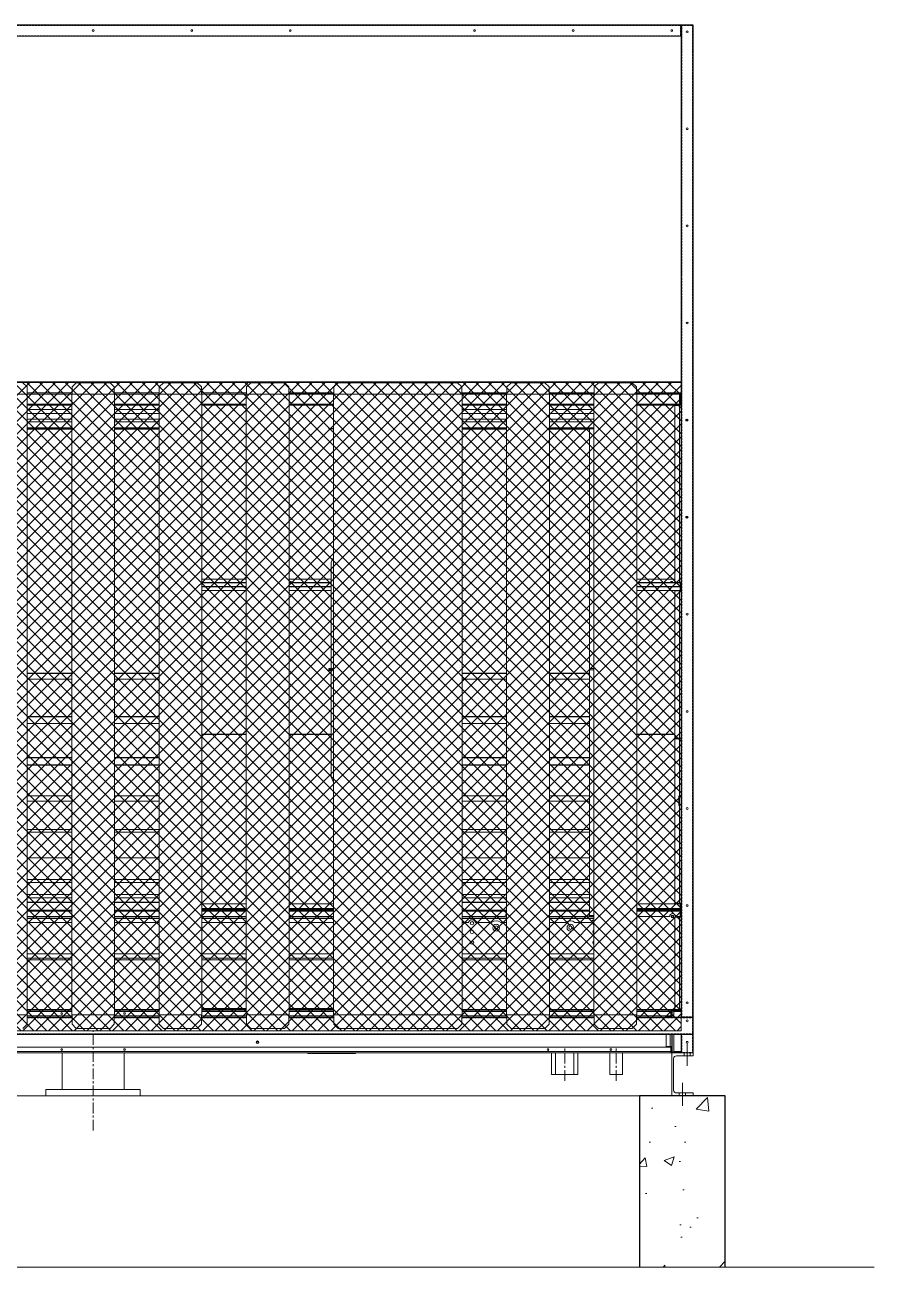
# Model space of a CAD drawing. Header units: millimetres. Extents: x -17070 to 43320, y -291348 to 36448.
# Drawn here: x 33767 to 36740, y 21383 to 25733 of the extents above; entities that cross this region are included whole.
import ezdxf

# ---------------------------------------------------------------- set-up
doc = ezdxf.new("R2010")
doc.units = ezdxf.units.MM
for name, pattern in [('CENTER', [2, 1.25, -0.25, 0.25, -0.25]), ('CENTERX2', [4, 2.5, -0.5, 0.5, -0.5]), ('HIDDEN', [0.375, 0.25, -0.125]), ('HIDDENX2', [0.75, 0.5, -0.25])]:
    doc.linetypes.add(name, pattern=pattern)
for name, color, linetype in [('center', 1, 'CENTER'), ('HIDD', 2, 'HIDDENX2'), ('냉각탑_기초', 23, 'Continuous')]:
    doc.layers.add(name, color=color, linetype=linetype)

# ---------------------------------------------------------------- blocks, each defined once
blk = doc.blocks.new('2')
at = {"lineweight": 20}
h = blk.add_hatch(dxfattribs=at)
h.set_pattern_fill('ANSI37', scale=10)
h.set_pattern_definition([(45, (-1549776.202, -410864.712), (-22.4506403, 22.4506403), []), (135, (-1549776.202, -410864.712), (-22.4506403, -22.4506403), [])])
h.paths.add_polyline_path([(36064.4, 22211.2), (36064.4, 24481.2), (31948.4, 24481.2), (31948.4, 22211.2)])
for p, q in [((31948.4, 24481.2), (36064.4, 24481.2)), ((33774.9, 24465.2), (33759.9, 24480.2)), ((33774.9, 24440.2), (33774.9, 24465.2)), ((33932.4, 24465.2), (33947.4, 24480.2)), ((33932.4, 24440.2), (33932.4, 24465.2)), ((33947.4, 24480.2), (34065.4, 24480.2)), ((34080.4, 24465.2), (34065.4, 24480.2)), ((34080.4, 24440.2), (34080.4, 24465.2)), ((34237.9, 24465.2), (34252.9, 24480.2)), ((34237.9, 24440.2), (34237.9, 24465.2)), ((34252.9, 24480.2), (34370.9, 24480.2)), ((34385.9, 24465.2), (34370.9, 24480.2)), ((34385.9, 24440.2), (34385.9, 24465.2)), ((34543.4, 24465.2), (34558.4, 24480.2)), ((34543.4, 24440.2), (34543.4, 24465.2)), ((34558.4, 24480.2), (34676.4, 24480.2)), ((34691.4, 24465.2), (34676.4, 24480.2)), ((34691.4, 24440.2), (34691.4, 24465.2)), ((34848.9, 24465.2), (34863.9, 24480.2)), ((34848.9, 24440.2), (34848.9, 24465.2)), ((34863.9, 24480.2), (35281.9, 24480.2)), ((35296.9, 24465.2), (35281.9, 24480.2)), ((35296.9, 24440.2), (35296.9, 24465.2)), ((35454.4, 24465.2), (35469.4, 24480.2)), ((35454.4, 24440.2), (35454.4, 24465.2)), ((35469.4, 24480.2), (35587.4, 24480.2)), ((35602.4, 24465.2), (35587.4, 24480.2)), ((35602.4, 24440.2), (35602.4, 24465.2)), ((35759.9, 24465.2), (35774.9, 24480.2)), ((35759.9, 24440.2), (35759.9, 24465.2)), ((35774.9, 24480.2), (35892.9, 24480.2)), ((35907.9, 24465.2), (35892.9, 24480.2)), ((35907.9, 24440.2), (35907.9, 24465.2)), ((36064.4, 24481.2), (36064.4, 22211.2)), ((33775.9, 24440.2), (33625.9, 24440.2)), ((33775.9, 22267.2), (33775.9, 24440.2)), ((33931.4, 22267.2), (33931.4, 24440.2)), ((34081.4, 24440.2), (33931.4, 24440.2)), ((34081.4, 22267.2), (34081.4, 24440.2)), ((34236.9, 22267.2), (34236.9, 24440.2)), ((34386.9, 24440.2), (34236.9, 24440.2)), ((34386.9, 22267.2), (34386.9, 24440.2)), ((34542.4, 22267.2), (34542.4, 24440.2)), ((34692.4, 24440.2), (34542.4, 24440.2)), ((34692.4, 22267.2), (34692.4, 24440.2)), ((34847.9, 22267.2), (34847.9, 24440.2)), ((35297.9, 24440.2), (34847.9, 24440.2)), ((35297.9, 22267.2), (35297.9, 24440.2)), ((35453.4, 22267.2), (35453.4, 24440.2)), ((35603.4, 24440.2), (35453.4, 24440.2)), ((35603.4, 22267.2), (35603.4, 24440.2)), ((35758.9, 22267.2), (35758.9, 24440.2)), ((35908.9, 24440.2), (35758.9, 24440.2)), ((35908.9, 22267.2), (35908.9, 24440.2)), ((33625.9, 22267.2), (33775.9, 22267.2)), ((33774.9, 22234.2), (33759.9, 22219.2)), ((33774.9, 22267.2), (33774.9, 22234.2)), ((33931.4, 22267.2), (34081.4, 22267.2)), ((33932.4, 22267.2), (33932.4, 22234.2)), ((33932.4, 22234.2), (33947.4, 22219.2)), ((34080.4, 22234.2), (34065.4, 22219.2)), ((34080.4, 22267.2), (34080.4, 22234.2)), ((34236.9, 22267.2), (34386.9, 22267.2)), ((34237.9, 22267.2), (34237.9, 22234.2)), ((34237.9, 22234.2), (34252.9, 22219.2)), ((34385.9, 22234.2), (34370.9, 22219.2)), ((34385.9, 22267.2), (34385.9, 22234.2)), ((34542.4, 22267.2), (34692.4, 22267.2)), ((34543.4, 22267.2), (34543.4, 22234.2)), ((34543.4, 22234.2), (34558.4, 22219.2)), ((34691.4, 22234.2), (34676.4, 22219.2)), ((34691.4, 22267.2), (34691.4, 22234.2)), ((34847.9, 22267.2), (35297.9, 22267.2)), ((34848.9, 22267.2), (34848.9, 22234.2)), ((34848.9, 22234.2), (34863.9, 22219.2)), ((35296.9, 22234.2), (35281.9, 22219.2)), ((35296.9, 22267.2), (35296.9, 22234.2)), ((35453.4, 22267.2), (35603.4, 22267.2)), ((35454.4, 22267.2), (35454.4, 22234.2)), ((35454.4, 22234.2), (35469.4, 22219.2)), ((35602.4, 22234.2), (35587.4, 22219.2)), ((35602.4, 22267.2), (35602.4, 22234.2)), ((35758.9, 22267.2), (35908.9, 22267.2)), ((35759.9, 22267.2), (35759.9, 22234.2)), ((35759.9, 22234.2), (35774.9, 22219.2)), ((35907.9, 22234.2), (35892.9, 22219.2)), ((35907.9, 22267.2), (35907.9, 22234.2)), ((36064.4, 22211.2), (31948.4, 22211.2)), ((33947.4, 22219.2), (34065.4, 22219.2)), ((34252.9, 22219.2), (34370.9, 22219.2)), ((34558.4, 22219.2), (34676.4, 22219.2)), ((34863.9, 22219.2), (35281.9, 22219.2)), ((35469.4, 22219.2), (35587.4, 22219.2)), ((35774.9, 22219.2), (35892.9, 22219.2)), ((35610.8, 22058.2), (35610.8, 22133.2)), ((35624.3, 22058.2), (35624.3, 22133.2)), ((35689.3, 22058.2), (35689.3, 22133.2)), ((35702.8, 22058.2), (35702.8, 22133.2)), ((35729.4, 22133.2), (35804.4, 22133.2)), ((35814.3, 22058.2), (35814.3, 22133.2)), ((35859.3, 22058.2), (35859.3, 22133.2)), ((36074.4, 22123.2), (36074.4, 22133.2)), ((36096.4, 22123.2), (36096.4, 22133.2)), ((31981.4, 21983.2), (36031.4, 21983.2)), ((36057.9, 21983.2), (36057.9, 21993.2)), ((36079.9, 21983.2), (36079.9, 21993.2))]:
    blk.add_line(p, q, dxfattribs=at)
at = {"color": 7, "lineweight": 20}
for p, q in [((33932.4, 24445.2), (33774.9, 24445.2)), ((33931.4, 24439.8), (33775.9, 24439.8)), ((33775.9, 24404.6), (33931.4, 24404.6)), ((34237.9, 24445.2), (34080.4, 24445.2)), ((34236.9, 24439.8), (34081.4, 24439.8)), ((34081.4, 24404.6), (34236.9, 24404.6)), ((34543.4, 24445.2), (34385.9, 24445.2)), ((34542.4, 24439.8), (34386.9, 24439.8)), ((34386.9, 24404.6), (34542.4, 24404.6)), ((34848.9, 24445.2), (34691.4, 24445.2)), ((34848.9, 24443.2), (34691.4, 24443.2)), ((34847.9, 24439.8), (34692.4, 24439.8)), ((34692.4, 24404.6), (34847.9, 24404.6)), ((35454.4, 24445.2), (35296.9, 24445.2)), ((35454.4, 24443.2), (35296.9, 24443.2)), ((35453.4, 24439.8), (35297.9, 24439.8)), ((35297.9, 24404.6), (35453.4, 24404.6)), ((35759.9, 24445.2), (35602.4, 24445.2)), ((35759.9, 24443.2), (35602.4, 24443.2)), ((35758.9, 24439.8), (35603.4, 24439.8)), ((35603.4, 24404.6), (35758.9, 24404.6)), ((36058.7, 24445.2), (35907.9, 24445.2)), ((36057, 24443.2), (35907.9, 24443.2)), ((36058.7, 24439.8), (35908.9, 24439.8)), ((35908.9, 24404.6), (36058.7, 24404.6)), ((33775.9, 24401.2), (33931.4, 24401.2)), ((34081.4, 24401.2), (34236.9, 24401.2)), ((34386.9, 24401.2), (34542.4, 24401.2)), ((34692.4, 24401.2), (34847.9, 24401.2)), ((35297.9, 24401.2), (35453.4, 24401.2)), ((35603.4, 24401.2), (35758.9, 24401.2)), ((35908.9, 24401.2), (36058.7, 24401.2)), ((33775.9, 22609.8), (33931.4, 22609.8)), ((33775.9, 22604.6), (33931.4, 22604.6)), ((33775.9, 22589.8), (33931.4, 22589.8)), ((34081.4, 22609.8), (34236.9, 22609.8)), ((34081.4, 22604.6), (34236.9, 22604.6)), ((34081.4, 22589.8), (34236.9, 22589.8)), ((34386.9, 22609.8), (34542.4, 22609.8)), ((34386.9, 22604.6), (34542.4, 22604.6)), ((34386.9, 22589.8), (34542.4, 22589.8)), ((34692.4, 22609.8), (34847.9, 22609.8)), ((34692.4, 22604.6), (34847.9, 22604.6)), ((34692.4, 22589.8), (34847.9, 22589.8)), ((35297.9, 22609.8), (35453.4, 22609.8)), ((35297.9, 22604.6), (35453.4, 22604.6)), ((35297.9, 22589.8), (35320.1, 22589.8)), ((35603.4, 22609.8), (35758.9, 22609.8)), ((35603.4, 22604.6), (35758.9, 22604.6)), ((33775.9, 22479.8), (33931.4, 22479.8)), ((33931.4, 22465), (33775.9, 22465)), ((33931.4, 22459.8), (33775.9, 22459.8)), ((34081.4, 22479.8), (34236.9, 22479.8)), ((34236.9, 22465), (34081.4, 22465)), ((34236.9, 22459.8), (34081.4, 22459.8)), ((34386.9, 22479.8), (34542.4, 22479.8)), ((34542.4, 22465), (34386.9, 22465)), ((34542.4, 22459.8), (34386.9, 22459.8)), ((34692.4, 22479.8), (34847.9, 22479.8)), ((34847.9, 22465), (34692.4, 22465)), ((34847.9, 22459.8), (34692.4, 22459.8)), ((35297.9, 22479.8), (35453.4, 22479.8)), ((35453.4, 22465), (35297.9, 22465)), ((35453.4, 22459.8), (35297.9, 22459.8)), ((35603.4, 22479.8), (35758.9, 22479.8)), ((35758.9, 22465), (35603.4, 22465)), ((35758.9, 22459.8), (35603.4, 22459.8)), ((33775.9, 22284.8), (33931.4, 22284.8)), ((33931.4, 22283.2), (33775.9, 22283.2)), ((33931.4, 22278), (33775.9, 22278)), ((34081.4, 22284.8), (34236.9, 22284.8)), ((34081.4, 22283.2), (34236.9, 22283.2)), ((34236.9, 22283.2), (34081.4, 22283.2)), ((34236.9, 22278), (34081.4, 22278)), ((34386.9, 22284.8), (34542.4, 22284.8)), ((34386.9, 22283.2), (34542.4, 22283.2)), ((34542.4, 22278), (34386.9, 22278)), ((34692.4, 22284.8), (34847.9, 22284.8)), ((34692.4, 22283.2), (34847.9, 22283.2)), ((34847.9, 22283.2), (34692.4, 22283.2)), ((34847.9, 22278), (34692.4, 22278)), ((35297.9, 22284.8), (35453.4, 22284.8)), ((35453.4, 22283.2), (35297.9, 22283.2)), ((35453.4, 22278), (35297.9, 22278)), ((35603.4, 22284.8), (35758.9, 22284.8)), ((35758.9, 22283.2), (35603.4, 22283.2)), ((35758.9, 22278), (35603.4, 22278)), ((35908.9, 22284.8), (36059.4, 22284.8)), ((35908.9, 22283.2), (36038.5, 22283.2)), ((36028.8, 22283.2), (35908.9, 22283.2)), ((36028.8, 22278), (35908.9, 22278)), ((33774.9, 22263.2), (33932.4, 22263.2)), ((34080.4, 22263.2), (34237.9, 22263.2)), ((34385.9, 22263.2), (34543.4, 22263.2)), ((34691.4, 22263.2), (34848.9, 22263.2)), ((35296.9, 22263.2), (35454.4, 22263.2)), ((35602.4, 22263.2), (35759.9, 22263.2)), ((35907.9, 22263.2), (36028.8, 22263.2)), ((36028.8, 22153.2), (31984, 22153.2)), ((31984, 22138.4), (36028.8, 22138.4)), ((31984, 22133.2), (36028.8, 22133.2)), ((33898.1, 22133.2), (33898.1, 22005.2)), ((34114.4, 22133.2), (34114.4, 22005.2)), ((35702.8, 22058.2), (35610.8, 22058.2)), ((35859.3, 22058.2), (35814.3, 22058.2)), ((33841.2, 22005.2), (34171.2, 22005.2)), ((33841.2, 21983.2), (33841.2, 22005.2)), ((33841.2, 21983.2), (34171.2, 21983.2)), ((34144.4, 21983.2), (33928.1, 21983.2)), ((34171.2, 21983.2), (34171.2, 22005.2))]:
    blk.add_line(p, q, dxfattribs=at)
at = {"color": 7, "lineweight": 20, "ltscale": 0.000824214}
blk.add_line((36059, 24443.2), (36057, 24443.2), dxfattribs=at)
at = {"color": 7, "lineweight": 20, "ltscale": 0.001131}
for p, q in [((36058.7, 24442.5), (36058.7, 24439.8)), ((36060.7, 24442.5), (36060.7, 24439.8)), ((36063, 22286.9), (36064.4, 22286.9))]:
    blk.add_line(p, q, dxfattribs=at)
at = {"color": 7, "lineweight": 20, "ltscale": 0.000414935}
for p, q in [((36059.4, 24442.2), (36058.7, 24441.5)), ((36061.4, 24442.2), (36060.7, 24441.5)), ((36063.4, 22286.2), (36064.1, 22286.9))]:
    blk.add_line(p, q, dxfattribs=at)
at = {"color": 7, "lineweight": 20, "ltscale": 0.014667}
for p, q in [((36058.7, 24404.6), (36058.7, 24439.8)), ((36060.7, 24404.6), (36060.7, 24439.8))]:
    blk.add_line(p, q, dxfattribs=at)
at = {"color": 7, "lineweight": 20, "ltscale": 0.000708334}
for p, q in [((36060.4, 24439.8), (36058.7, 24439.8)), ((36062.4, 24439.8), (36060.7, 24439.8)), ((36062.4, 23767.1), (36060.7, 23767.1))]:
    blk.add_line(p, q, dxfattribs=at)
at = {"color": 7, "lineweight": 20, "ltscale": 0.001417}
for p, q in [((36058.7, 24404.6), (36058.7, 24401.2)), ((36060.7, 24404.6), (36060.7, 24401.2)), ((36062.4, 23233.3), (36059, 23233.3)), ((36062.4, 22657.6), (36059, 22657.6)), ((36060.7, 22635.6), (36060.7, 22639)), ((36060.7, 22633.2), (36060.7, 22629.8)), ((36059, 22609.2), (36062.4, 22609.2))]:
    blk.add_line(p, q, dxfattribs=at)
at = {"color": 7, "lineweight": 20, "ltscale": 0.000566661}
blk.add_line((36060.4, 24443.2), (36059, 24443.2), dxfattribs=at)
at = {"color": 7, "lineweight": 20, "ltscale": 0.000125615}
blk.add_line((36060.4, 24443.2), (36060.4, 24442.9), dxfattribs=at)
at = {"color": 7, "lineweight": 20, "ltscale": 0.01525}
blk.add_line((36060.4, 24439.8), (36060.4, 24403.2), dxfattribs=at)
at = {"color": 7, "lineweight": 20, "ltscale": 0.000125312}
blk.add_line((36060.7, 24439.8), (36060.4, 24439.8), dxfattribs=at)
at = {"color": 7, "lineweight": 20, "ltscale": 0.000125}
blk.add_line((36060.4, 24404.6), (36060.7, 24404.6), dxfattribs=at)
at = {"color": 0, "lineweight": 20}
for p, q in [((33931.4, 24386.1), (33775.9, 24386.1)), ((33775.9, 24372.1), (33931.4, 24372.1)), ((34236.9, 24386.1), (34081.4, 24386.1)), ((34081.4, 24372.1), (34236.9, 24372.1)), ((35453.4, 24386.1), (35297.9, 24386.1)), ((35297.9, 24372.1), (35453.4, 24372.1)), ((35758.9, 24386.1), (35603.4, 24386.1)), ((35603.4, 24372.1), (35758.9, 24372.1)), ((33931.4, 24352.9), (33775.9, 24352.9)), ((33775.9, 24343.3), (33931.4, 24343.3)), ((34236.9, 24352.9), (34081.4, 24352.9)), ((34081.4, 24343.3), (34236.9, 24343.3)), ((35453.4, 24352.9), (35297.9, 24352.9)), ((35297.9, 24343.3), (35453.4, 24343.3)), ((35758.9, 24352.9), (35603.4, 24352.9)), ((35603.4, 24343.3), (35758.9, 24343.3)), ((36106.4, 22260), (36106.4, 22133.2)), ((36106.4, 22133.2), (36104.4, 22133.2))]:
    blk.add_line(p, q, dxfattribs=at)
at = {"color": 7, "lineweight": 20, "ltscale": 0.000341772}
blk.add_line((36042.4, 24400.4), (36042.4, 24401.2), dxfattribs=at)
at = {"color": 7, "lineweight": 20, "ltscale": 0.006917}
for p, q in [((36059, 24400.4), (36042.4, 24400.4)), ((36042.4, 23780.4), (36059, 23780.4)), ((36059, 23752.7), (36042.4, 23752.7)), ((36059, 23751.5), (36042.4, 23751.5)), ((36042.4, 23235), (36059, 23235)), ((36059, 23232.8), (36042.4, 23232.8)), ((36042.4, 22657.6), (36059, 22657.6)), ((36060.7, 22639), (36060.7, 22655.6)), ((36042.4, 22609.2), (36059, 22609.2))]:
    blk.add_line(p, q, dxfattribs=at)
at = {"color": 7, "lineweight": 20, "ltscale": 0.258309}
for p, q in [((36042.4, 24400.4), (36042.4, 23780.4)), ((36059, 23780.4), (36059, 24400.4))]:
    blk.add_line(p, q, dxfattribs=at)
at = {"color": 7, "lineweight": 20, "ltscale": 0.000708333}
for p, q in [((36060.4, 24403.2), (36058.7, 24403.2)), ((36062.4, 24403.2), (36060.7, 24403.2)), ((36062.4, 22638.5), (36060.7, 22638.5)), ((36062.4, 22637.6), (36060.7, 22637.6)), ((36060.7, 22631.2), (36062.4, 22631.2)), ((36060.7, 22630.3), (36062.4, 22630.3))]:
    blk.add_line(p, q, dxfattribs=at)
at = {"color": 7, "lineweight": 20, "ltscale": 0.000833341}
blk.add_line((36058.7, 24401.2), (36060.7, 24401.2), dxfattribs=at)
at = {"color": 7, "lineweight": 20, "ltscale": 0.000133398}
blk.add_line((36059, 24400.9), (36059, 24401.2), dxfattribs=at)
at = {"color": 7, "lineweight": 20, "ltscale": 0.000208374}
blk.add_line((36059, 24400.4), (36059, 24400.9), dxfattribs=at)
at = {"color": 7, "lineweight": 20, "ltscale": 0.000152655}
blk.add_line((36062.4, 24403.1), (36062, 24403.1), dxfattribs=at)
at = {"color": 7, "lineweight": 20, "ltscale": 0.2695}
for p, q in [((33931.4, 24322.6), (33775.9, 24322.6)), ((33931.4, 24320.6), (33775.9, 24320.6)), ((34236.9, 24322.6), (34081.4, 24322.6)), ((34236.9, 24320.6), (34081.4, 24320.6)), ((35453.4, 24322.6), (35297.9, 24322.6)), ((35453.4, 24320.6), (35297.9, 24320.6)), ((35758.9, 24322.6), (35603.4, 24322.6)), ((35758.9, 24320.6), (35603.4, 24320.6))]:
    blk.add_line(p, q, dxfattribs=at)
at = {"color": 7, "lineweight": 20, "ltscale": 0.251167}
for p, q in [((33775.9, 24320.6), (33931.4, 24320.6)), ((33775.9, 24318.6), (33931.4, 24318.6)), ((34081.4, 24320.6), (34236.9, 24320.6)), ((34081.4, 24318.6), (34236.9, 24318.6)), ((35297.9, 24320.6), (35453.4, 24320.6)), ((35297.9, 24318.6), (35453.4, 24318.6)), ((35603.4, 24320.6), (35758.9, 24320.6)), ((35603.4, 24318.6), (35758.9, 24318.6))]:
    blk.add_line(p, q, dxfattribs=at)
at = {"color": 7, "lineweight": 20, "ltscale": 0.2225}
for p, q in [((33775.9, 24317.2), (33931.4, 24317.2)), ((34081.4, 24317.2), (34236.9, 24317.2)), ((35297.9, 24317.2), (35453.4, 24317.2)), ((35603.4, 24317.2), (35744.1, 24317.2)), ((33775.9, 23462.9), (33931.4, 23462.9)), ((33775.9, 23462.3), (33931.4, 23462.3)), ((34081.4, 23462.9), (34236.9, 23462.9)), ((34081.4, 23462.3), (34236.9, 23462.3)), ((35297.9, 23462.9), (35453.4, 23462.9)), ((35297.9, 23462.3), (35453.4, 23462.3)), ((35603.4, 23462.9), (35744.1, 23462.9)), ((35603.4, 23462.3), (35744.1, 23462.3)), ((33775.9, 23442), (33931.4, 23442)), ((33775.9, 23441.7), (33931.4, 23441.7)), ((34081.4, 23442), (34236.9, 23442)), ((34081.4, 23441.7), (34236.9, 23441.7)), ((35297.9, 23442), (35453.4, 23442)), ((35297.9, 23441.7), (35453.4, 23441.7)), ((35603.4, 23442), (35744.1, 23442)), ((35603.4, 23441.7), (35744.1, 23441.7)), ((33775.9, 23311.2), (33931.4, 23311.2)), ((33775.9, 23310.7), (33931.4, 23310.7)), ((33775.9, 23287.4), (33931.4, 23287.4)), ((33775.9, 23287.1), (33931.4, 23287.1)), ((34081.4, 23311.2), (34236.9, 23311.2)), ((34081.4, 23310.7), (34236.9, 23310.7)), ((34081.4, 23287.4), (34236.9, 23287.4)), ((34081.4, 23287.1), (34236.9, 23287.1)), ((35297.9, 23311.2), (35453.4, 23311.2)), ((35297.9, 23310.7), (35453.4, 23310.7)), ((35297.9, 23287.4), (35453.4, 23287.4)), ((35297.9, 23287.1), (35453.4, 23287.1)), ((35603.4, 23311.2), (35744.1, 23311.2)), ((35603.4, 23310.7), (35744.1, 23310.7)), ((35603.4, 23287.4), (35744.1, 23287.4)), ((35603.4, 23287.1), (35744.1, 23287.1)), ((33775.9, 23167.4), (33931.4, 23167.4)), ((33775.9, 23166.9), (33931.4, 23166.9)), ((34081.4, 23167.4), (34236.9, 23167.4)), ((34081.4, 23166.9), (34236.9, 23166.9)), ((35297.9, 23167.4), (35453.4, 23167.4)), ((35297.9, 23166.9), (35453.4, 23166.9)), ((35603.4, 23167.4), (35744.1, 23167.4)), ((35603.4, 23166.9), (35744.1, 23166.9)), ((33775.9, 23141.7), (33931.4, 23141.7)), ((33775.9, 23141.4), (33931.4, 23141.4)), ((34081.4, 23141.7), (34236.9, 23141.7)), ((34081.4, 23141.4), (34236.9, 23141.4)), ((35297.9, 23141.7), (35453.4, 23141.7)), ((35297.9, 23141.4), (35453.4, 23141.4)), ((35603.4, 23141.7), (35744.1, 23141.7)), ((35603.4, 23141.4), (35744.1, 23141.4)), ((33775.9, 23034.1), (33931.4, 23034.1)), ((33775.9, 23033.6), (33931.4, 23033.6)), ((33775.9, 23015.3), (33931.4, 23015.3)), ((33775.9, 23015.2), (33931.4, 23015.2)), ((34081.4, 23034.1), (34236.9, 23034.1)), ((34081.4, 23033.6), (34236.9, 23033.6)), ((34081.4, 23015.3), (34236.9, 23015.3)), ((34081.4, 23015.2), (34236.9, 23015.2)), ((35297.9, 23034.1), (35453.4, 23034.1)), ((35297.9, 23033.6), (35453.4, 23033.6)), ((35297.9, 23015.3), (35453.4, 23015.3)), ((35297.9, 23015.2), (35453.4, 23015.2)), ((35603.4, 23034.1), (35744.1, 23034.1)), ((35603.4, 23033.6), (35744.1, 23033.6)), ((35603.4, 23015.3), (35744.1, 23015.3)), ((35603.4, 23015.2), (35744.1, 23015.2)), ((33775.9, 22916.1), (33931.4, 22916.1)), ((33775.9, 22915.6), (33931.4, 22915.6)), ((33775.9, 22906.7), (33931.4, 22906.7)), ((33775.9, 22906.6), (33931.4, 22906.6)), ((34081.4, 22916.1), (34236.9, 22916.1)), ((34081.4, 22915.6), (34236.9, 22915.6)), ((34081.4, 22906.7), (34236.9, 22906.7)), ((34081.4, 22906.6), (34236.9, 22906.6)), ((35297.9, 22916.1), (35453.4, 22916.1)), ((35297.9, 22915.6), (35453.4, 22915.6)), ((35297.9, 22906.7), (35453.4, 22906.7)), ((35297.9, 22906.6), (35453.4, 22906.6)), ((35603.4, 22916.1), (35744.1, 22916.1)), ((35603.4, 22915.6), (35744.1, 22915.6)), ((35603.4, 22906.7), (35744.1, 22906.7)), ((35603.4, 22906.6), (35744.1, 22906.6)), ((33775.9, 22817), (33931.4, 22817)), ((33775.9, 22816.7), (33931.4, 22816.7)), ((34081.4, 22817), (34236.9, 22817)), ((34081.4, 22816.7), (34236.9, 22816.7)), ((35297.9, 22817), (35453.4, 22817)), ((35297.9, 22816.7), (35453.4, 22816.7)), ((35603.4, 22817), (35744.1, 22817)), ((35603.4, 22816.7), (35744.1, 22816.7)), ((33775.9, 22740.5), (33931.4, 22740.5)), ((33775.9, 22740.2), (33931.4, 22740.2)), ((33775.9, 22730.3), (33931.4, 22730.3)), ((33775.9, 22730.2), (33931.4, 22730.2)), ((34081.4, 22740.5), (34236.9, 22740.5)), ((34081.4, 22740.2), (34236.9, 22740.2)), ((34081.4, 22730.3), (34236.9, 22730.3)), ((34081.4, 22730.2), (34236.9, 22730.2)), ((35297.9, 22740.5), (35453.4, 22740.5)), ((35297.9, 22740.2), (35453.4, 22740.2)), ((35297.9, 22730.3), (35453.4, 22730.3)), ((35297.9, 22730.2), (35453.4, 22730.2)), ((35603.4, 22740.5), (35744.1, 22740.5)), ((35603.4, 22740.2), (35744.1, 22740.2)), ((35603.4, 22730.3), (35744.1, 22730.3)), ((35603.4, 22730.2), (35744.1, 22730.2)), ((33775.9, 22687.8), (33931.4, 22687.8)), ((33775.9, 22687.6), (33931.4, 22687.6)), ((33775.9, 22676.8), (33931.4, 22676.8)), ((33775.9, 22676.7), (33931.4, 22676.7)), ((34081.4, 22687.8), (34236.9, 22687.8)), ((34081.4, 22687.6), (34236.9, 22687.6)), ((34081.4, 22676.8), (34236.9, 22676.8)), ((34081.4, 22676.7), (34236.9, 22676.7)), ((35297.9, 22687.8), (35453.4, 22687.8)), ((35297.9, 22687.6), (35453.4, 22687.6)), ((35297.9, 22676.8), (35453.4, 22676.8)), ((35297.9, 22676.7), (35453.4, 22676.7)), ((35603.4, 22687.8), (35744.1, 22687.8)), ((35603.4, 22687.6), (35744.1, 22687.6)), ((35603.4, 22676.8), (35744.1, 22676.8)), ((35603.4, 22676.7), (35744.1, 22676.7)), ((33775.9, 22661.1), (33931.4, 22661.1)), ((33775.9, 22661.1), (33931.4, 22661.1)), ((33775.9, 22659.7), (33931.4, 22659.7)), ((33775.9, 22633.1), (33931.4, 22633.1)), ((33931.4, 22629.8), (33775.9, 22629.8)), ((34081.4, 22661.1), (34236.9, 22661.1)), ((34081.4, 22661.1), (34236.9, 22661.1)), ((34081.4, 22659.7), (34236.9, 22659.7)), ((34236.9, 22633.1), (34081.4, 22633.1)), ((34236.9, 22629.8), (34081.4, 22629.8)), ((35297.9, 22661.1), (35453.4, 22661.1)), ((35297.9, 22661.1), (35453.4, 22661.1)), ((35297.9, 22659.7), (35453.4, 22659.7)), ((35297.9, 22633.1), (35453.4, 22633.1)), ((35453.4, 22629.8), (35297.9, 22629.8)), ((35603.4, 22661.1), (35744.1, 22661.1)), ((35603.4, 22661.1), (35744.1, 22661.1)), ((35603.4, 22659.7), (35744.1, 22659.7)), ((35744.1, 22633.1), (35603.4, 22633.1)), ((35744.1, 22629.8), (35603.4, 22629.8))]:
    blk.add_line(p, q, dxfattribs=at)
at = {"color": 7, "lineweight": 20, "ltscale": 0.000666667}
for p, q in [((34831.7, 24320.2), (34831.7, 24318.6)), ((34831.7, 23477.4), (34831.7, 23479)), ((34831.7, 23476.8), (34831.7, 23475.2)), ((34831.7, 23473.8), (34831.7, 23472.2)), ((36056.4, 23000.2), (36058, 23000.2)), ((35744.1, 22613.4), (35744.1, 22611.8)), ((36059.4, 22283.2), (36059.4, 22284.8))]:
    blk.add_line(p, q, dxfattribs=at)
at = {"color": 7, "lineweight": 20, "ltscale": 0.0155}
for p, q in [((34847.9, 24320.2), (34831.7, 24320.2)), ((34847.9, 24318.6), (34831.7, 24318.6)), ((35744.1, 24318.6), (35758.9, 24318.6)), ((34847.9, 23479), (34831.7, 23479)), ((34847.9, 23477.4), (34831.7, 23477.4)), ((34831.7, 23476.8), (34847.9, 23476.8)), ((34831.7, 23475.2), (34847.9, 23475.2)), ((35758.9, 23479), (35744.1, 23479)), ((35758.9, 23474.8), (35744.1, 23474.8)), ((35758.9, 22614.2), (35744.1, 22614.2)), ((35744.1, 22613.9), (35758.9, 22613.9)), ((35758.9, 22613.4), (35744.1, 22613.4)), ((35758.9, 22611.8), (35744.1, 22611.8))]:
    blk.add_line(p, q, dxfattribs=at)
at = {"color": 7, "lineweight": 20, "ltscale": 0.349833}
blk.add_line((35744.1, 23479), (35744.1, 24318.6), dxfattribs=at)
at = {"color": 7, "lineweight": 20, "ltscale": 0.152458}
blk.add_line((34838.9, 23479), (34838.9, 23844.9), dxfattribs=at)
at = {"color": 7, "lineweight": 20, "ltscale": 0.20484}
for p, q in [((34542.4, 23791.9), (34386.9, 23791.9)), ((34542.4, 23780.2), (34386.9, 23780.2)), ((34542.4, 23778.9), (34386.9, 23778.9)), ((34542.4, 23766.2), (34386.9, 23766.2)), ((34542.4, 23765), (34386.9, 23765)), ((34386.9, 23753), (34542.4, 23753)), ((34838.9, 23791.9), (34692.4, 23791.9)), ((34838.9, 23780.2), (34692.4, 23780.2)), ((34838.9, 23778.9), (34692.4, 23778.9)), ((34838.9, 23766.2), (34692.4, 23766.2)), ((34838.9, 23765), (34692.4, 23765)), ((34692.4, 23753), (34838.9, 23753)), ((34542.4, 23249), (34386.9, 23249)), ((34542.4, 23248.1), (34386.9, 23248.1)), ((34838.9, 23249), (34692.4, 23249)), ((34838.9, 23248.1), (34692.4, 23248.1))]:
    blk.add_line(p, q, dxfattribs=at)
at = {"color": 7, "lineweight": 20, "ltscale": 0.094629}
blk.add_line((36042.4, 23791.9), (35908.9, 23791.9), dxfattribs=at)
at = {"color": 7, "lineweight": 20, "ltscale": 0.102254}
for p, q in [((36060.7, 23780.2), (35908.9, 23780.2)), ((36060.7, 23778.9), (35908.9, 23778.9)), ((36060.7, 23765), (35908.9, 23765))]:
    blk.add_line(p, q, dxfattribs=at)
at = {"color": 7, "lineweight": 20, "ltscale": 0.102253}
for p, q in [((36060.7, 23766.2), (35908.9, 23766.2)), ((35908.9, 23753), (36060.7, 23753))]:
    blk.add_line(p, q, dxfattribs=at)
at = {"color": 7, "lineweight": 20, "ltscale": 0.000535656}
for p, q in [((36042.4, 23751.5), (36042.4, 23752.7)), ((36060.7, 23778.9), (36060.7, 23780.2))]:
    blk.add_line(p, q, dxfattribs=at)
at = {"color": 7, "lineweight": 20, "ltscale": 0.215196}
for p, q in [((36042.4, 23751.5), (36042.4, 23235)), ((36059, 23235), (36059, 23751.5))]:
    blk.add_line(p, q, dxfattribs=at)
at = {"color": 7, "lineweight": 20, "ltscale": 0.000102715}
for p, q in [((36059, 23752.7), (36059, 23753)), ((36060.4, 23753), (36060.4, 23752.7))]:
    blk.add_line(p, q, dxfattribs=at)
at = {"color": 7, "lineweight": 20, "ltscale": 0.000183495}
blk.add_line((36060.4, 23780.6), (36060.4, 23780.2), dxfattribs=at)
at = {"color": 7, "lineweight": 20, "ltscale": 0.000833333}
for p, q in [((36062.4, 23752.7), (36060.4, 23752.7)), ((36059, 22655.6), (36059, 22657.6)), ((36060.4, 22657.6), (36060.4, 22655.6)), ((36062.4, 22657.6), (36060.4, 22657.6)), ((36059, 22609.2), (36059, 22611.2)), ((34770.9, 22131.2), (34770.9, 22133.2)), ((34910.9, 22131.2), (34910.9, 22133.2))]:
    blk.add_line(p, q, dxfattribs=at)
at = {"color": 7, "lineweight": 20, "ltscale": 0.005298}
blk.add_line((36060.7, 23766.2), (36060.7, 23778.9), dxfattribs=at)
at = {"color": 7, "lineweight": 20, "ltscale": 4.87896e-05}
blk.add_line((36060.7, 23767), (36060.7, 23767.1), dxfattribs=at)
at = {"color": 7, "lineweight": 20, "ltscale": 0.000506051}
blk.add_line((36060.7, 23765), (36060.7, 23766.2), dxfattribs=at)
at = {"color": 7, "lineweight": 20, "ltscale": 0.004993}
blk.add_line((36060.7, 23753), (36060.7, 23765), dxfattribs=at)
at = {"color": 7, "lineweight": 20, "ltscale": 0.000249486}
blk.add_line((34831.7, 23476.8), (34831.7, 23477.4), dxfattribs=at)
at = {"color": 7, "lineweight": 20, "ltscale": 0.003003}
for p, q in [((34831.7, 23473.8), (34838.9, 23473.8)), ((34831.7, 23472.2), (34838.9, 23472.2))]:
    blk.add_line(p, q, dxfattribs=at)
at = {"color": 7, "lineweight": 20, "ltscale": 0.000250031}
blk.add_line((34838.9, 23476.8), (34838.9, 23477.4), dxfattribs=at)
at = {"color": 7, "lineweight": 20, "ltscale": 0.135185}
blk.add_line((34838.9, 23150.8), (34838.9, 23475.2), dxfattribs=at)
at = {"color": 7, "lineweight": 20, "ltscale": 0.358583}
blk.add_line((35744.1, 22614.2), (35744.1, 23474.8), dxfattribs=at)
at = {"color": 7, "lineweight": 20, "ltscale": 0.062042}
for p, q in [((36042.4, 23249), (35908.9, 23249)), ((36042.4, 23248.1), (35908.9, 23248.1))]:
    blk.add_line(p, q, dxfattribs=at)
at = {"color": 7, "lineweight": 20, "ltscale": 0.239669}
blk.add_line((36042.4, 23232.8), (36042.4, 22657.6), dxfattribs=at)
at = {"color": 7, "lineweight": 20, "ltscale": 0.000162643}
blk.add_line((36059, 23235), (36059, 23234.6), dxfattribs=at)
at = {"color": 7, "lineweight": 20, "ltscale": 0.000534728}
blk.add_line((36059, 23233.3), (36059, 23234.6), dxfattribs=at)
at = {"color": 7, "lineweight": 20, "ltscale": 0.000212316}
blk.add_line((36059, 23232.8), (36059, 23233.3), dxfattribs=at)
at = {"color": 7, "lineweight": 20, "ltscale": 0.082338}
blk.add_line((36059, 23035.2), (36059, 23232.8), dxfattribs=at)
at = {"color": 7, "lineweight": 20, "ltscale": 0.000615509}
blk.add_line((36060.4, 23233.3), (36060.4, 23234.8), dxfattribs=at)
at = {"color": 7, "lineweight": 20, "ltscale": 0.018857}
blk.add_line((34838.9, 23105.5), (34838.9, 23150.8), dxfattribs=at)
at = {"color": 7, "lineweight": 20, "ltscale": 0.013417}
for p, q in [((36056.4, 23000.2), (36056.4, 23032.4)), ((36058, 23000.2), (36058, 23032.4))]:
    blk.add_line(p, q, dxfattribs=at)
at = {"color": 7, "lineweight": 20, "ltscale": 0.15666}
blk.add_line((36059, 22657.6), (36059, 23033.6), dxfattribs=at)
at = {"color": 7, "lineweight": 20, "ltscale": 0.001333}
for p, q in [((36062.4, 23035.2), (36059.2, 23035.2)), ((36062.4, 23033.6), (36059.2, 23033.6)), ((36026.2, 22260), (36026.2, 22263.2)), ((36028.2, 22263.2), (36028.2, 22260)), ((36026.2, 22153.2), (36026.2, 22156.4)), ((36031.4, 22156.4), (36028.2, 22156.4)), ((36028.2, 22156.4), (36028.2, 22153.2))]:
    blk.add_line(p, q, dxfattribs=at)
at = {"color": 7, "lineweight": 20, "ltscale": 0.32425}
blk.add_line((36106.4, 23038.2), (36106.4, 22260), dxfattribs=at)
at = {"color": 7, "lineweight": 20, "ltscale": 0.230833}
for p, q in [((34542.4, 22655.6), (34386.9, 22655.6)), ((34542.4, 22639), (34386.9, 22639)), ((34542.4, 22635.6), (34386.9, 22635.6)), ((34542.4, 22633.2), (34386.9, 22633.2)), ((34542.4, 22629.8), (34386.9, 22629.8)), ((34847.9, 22655.6), (34692.4, 22655.6)), ((34847.9, 22639), (34692.4, 22639)), ((34847.9, 22635.6), (34692.4, 22635.6)), ((34847.9, 22633.2), (34692.4, 22633.2)), ((34847.9, 22629.8), (34692.4, 22629.8))]:
    blk.add_line(p, q, dxfattribs=at)
at = {"color": 7, "lineweight": 20, "ltscale": 0.109084}
blk.add_line((34542.4, 22635.2), (34386.9, 22635.2), dxfattribs=at)
at = {"color": 7, "lineweight": 20, "ltscale": 0.111332}
blk.add_line((34847.9, 22635.2), (34692.4, 22635.2), dxfattribs=at)
at = {"color": 7, "lineweight": 20, "ltscale": 0.082106}
for p, q in [((36060.7, 22655.6), (35908.9, 22655.6)), ((36060.7, 22639), (35908.9, 22639)), ((36060.7, 22635.6), (35908.9, 22635.6)), ((36060.7, 22633.2), (35908.9, 22633.2)), ((36060.7, 22629.8), (35908.9, 22629.8))]:
    blk.add_line(p, q, dxfattribs=at)
at = {"color": 7, "lineweight": 20, "ltscale": 0.070314}
blk.add_line((36032.4, 22635.2), (35908.9, 22635.2), dxfattribs=at)
at = {"color": 7, "lineweight": 20, "ltscale": 0.000999741}
blk.add_line((36032.4, 22635.6), (36032.4, 22633.2), dxfattribs=at)
at = {"color": 7, "lineweight": 20, "ltscale": 0.001}
for p, q in [((36059, 22633.2), (36059, 22635.6)), ((36060.4, 22635.6), (36060.4, 22633.2))]:
    blk.add_line(p, q, dxfattribs=at)
at = {"color": 7, "lineweight": 20, "ltscale": 0.000415173}
blk.add_line((36061.4, 22632.2), (36060.7, 22631.5), dxfattribs=at)
at = {"color": 7, "lineweight": 20, "ltscale": 0.00775}
blk.add_line((36060.7, 22611.2), (36060.7, 22629.8), dxfattribs=at)
at = {"color": 7, "lineweight": 20, "ltscale": 0.111667}
for p, q in [((33931.4, 22611.2), (33775.9, 22611.2)), ((34236.9, 22611.2), (34081.4, 22611.2)), ((34542.4, 22611.2), (34386.9, 22611.2)), ((34847.9, 22611.2), (34692.4, 22611.2)), ((35448.4, 22611.2), (35297.9, 22611.2)), ((35736.4, 22611.2), (35603.4, 22611.2)), ((35758.9, 22611.2), (35756.4, 22611.2)), ((36024.4, 22611.2), (35908.9, 22611.2))]:
    blk.add_line(p, q, dxfattribs=at)
at = {"color": 7, "lineweight": 20, "ltscale": 0.023491}
for p, q in [((35344.6, 22589.8), (35401, 22589.8)), ((35692.7, 22589.8), (35749.1, 22589.8))]:
    blk.add_line(p, q, dxfattribs=at)
at = {"color": 7, "lineweight": 20, "ltscale": 0.040938}
for p, q in [((35432.7, 22589.8), (35453.4, 22589.8)), ((35603.4, 22589.8), (35661, 22589.8))]:
    blk.add_line(p, q, dxfattribs=at)
at = {"color": 7, "lineweight": 20, "ltscale": 0.000128262}
blk.add_line((35744.1, 22614.2), (35744.1, 22613.9), dxfattribs=at)
at = {"color": 7, "lineweight": 20, "ltscale": 0.134725}
blk.add_line((36042.4, 22285.9), (36042.4, 22609.2), dxfattribs=at)
at = {"color": 7, "lineweight": 20, "ltscale": 0.006792}
blk.add_line((36060.7, 22611.2), (36044.4, 22611.2), dxfattribs=at)
at = {"color": 7, "lineweight": 20, "ltscale": 0.135166}
blk.add_line((36059, 22609.2), (36059, 22284.8), dxfattribs=at)
at = {"color": 7, "lineweight": 20, "ltscale": 0.000833334}
blk.add_line((36060.4, 22611.2), (36060.4, 22609.2), dxfattribs=at)
at = {"color": 7, "lineweight": 20, "ltscale": 0.000128159}
blk.add_line((36062.1, 22609.2), (36062.4, 22609.2), dxfattribs=at)
at = {"color": 7, "lineweight": 20, "ltscale": 1.02319e-05}
blk.add_line((34771.6, 22459.8), (34771.6, 22459.8), dxfattribs=at)
at = {"color": 7, "lineweight": 20, "ltscale": 1.03489e-05}
blk.add_line((34781.7, 22459.8), (34781.8, 22459.8), dxfattribs=at)
at = {"color": 7, "lineweight": 20, "ltscale": 0.002167}
for p, q in [((36028.8, 22283.2), (36028.8, 22278)), ((36026.2, 22260), (36031.4, 22260)), ((36026.2, 22156.4), (36031.4, 22156.4)), ((36028.8, 22133.2), (36028.8, 22138.4))]:
    blk.add_line(p, q, dxfattribs=at)
at = {"color": 7, "lineweight": 20, "ltscale": 0.001083}
for p, q in [((36031.4, 22280), (36028.8, 22280)), ((36031.4, 22278.2), (36028.8, 22278.2)), ((36031.4, 22138.2), (36028.8, 22138.2)), ((36031.4, 22136.4), (36028.8, 22136.4))]:
    blk.add_line(p, q, dxfattribs=at)
at = {"color": 7, "lineweight": 20, "ltscale": 0.006167}
for p, q in [((36028.8, 22263.2), (36028.8, 22278)), ((36026.2, 22260), (36011.4, 22260)), ((36011.4, 22156.4), (36026.2, 22156.4)), ((36028.8, 22138.4), (36028.8, 22153.2))]:
    blk.add_line(p, q, dxfattribs=at)
at = {"color": 7, "lineweight": 20, "ltscale": 0.00075}
for p, q in [((36031.4, 22278.2), (36031.4, 22280)), ((36031.4, 22278.2), (36031.4, 22280)), ((36031.4, 22278.2), (36031.4, 22280)), ((36038.6, 22278.2), (36038.6, 22280)), ((36038.6, 22278.2), (36038.6, 22280)), ((36031.4, 22138.2), (36031.4, 22136.4)), ((36031.4, 22138.2), (36031.4, 22136.4)), ((36038.6, 22138.2), (36038.6, 22136.4)), ((36038.6, 22138.2), (36038.6, 22136.4))]:
    blk.add_line(p, q, dxfattribs=at)
at = {"color": 7, "lineweight": 20, "ltscale": 0.007583}
for p, q in [((36031.4, 22260), (36031.4, 22278.2)), ((36031.4, 22138.2), (36031.4, 22156.4))]:
    blk.add_line(p, q, dxfattribs=at)
at = {"color": 7, "lineweight": 20, "ltscale": 0.058167}
for p, q in [((36033.4, 22278), (36033.4, 22258.2)), ((36033.4, 22198.2), (36033.4, 22138.4))]:
    blk.add_line(p, q, dxfattribs=at)
at = {"color": 7, "lineweight": 20, "ltscale": 0.000699693}
blk.add_line((36034.3, 22280.9), (36035.7, 22280), dxfattribs=at)
at = {"color": 7, "lineweight": 20, "ltscale": 0.001532}
for p, q in [((36034.9, 22280), (36038.6, 22280)), ((36034.9, 22136.4), (36038.6, 22136.4))]:
    blk.add_line(p, q, dxfattribs=at)
at = {"color": 7, "lineweight": 20, "ltscale": 0.026917}
for p, q in [((36064.4, 22283.2), (36038.6, 22283.2)), ((36038.6, 22280), (36064.4, 22280)), ((36038.6, 22136.4), (36064.4, 22136.4)), ((36103.2, 22133.2), (36038.6, 22133.2))]:
    blk.add_line(p, q, dxfattribs=at)
at = {"color": 7, "lineweight": 20, "ltscale": 0.02775}
for p, q in [((36064.4, 22278.2), (36038.6, 22278.2)), ((36038.6, 22138.2), (36064.4, 22138.2))]:
    blk.add_line(p, q, dxfattribs=at)
at = {"color": 7, "lineweight": 20, "ltscale": 0.058333}
for p, q in [((36038.6, 22278.2), (36038.6, 22258.2)), ((36038.6, 22198.2), (36038.6, 22138.2))]:
    blk.add_line(p, q, dxfattribs=at)
at = {"color": 7, "lineweight": 20, "ltscale": 0.00075073}
for p, q in [((36059, 22280), (36059, 22278.2)), ((36062.4, 22280), (36062.4, 22278.2))]:
    blk.add_line(p, q, dxfattribs=at)
at = {"color": 7, "lineweight": 20, "ltscale": 0.002236}
blk.add_line((36062.4, 22288.6), (36062.4, 22283.2), dxfattribs=at)
at = {"color": 7, "lineweight": 20, "ltscale": 2.97138e-06}
for p, q in [((36062.4, 22284.8), (36062.4, 22284.8)), ((36062.4, 22279.8), (36062.4, 22279.8))]:
    blk.add_line(p, q, dxfattribs=at)
at = {"color": 7, "lineweight": 20, "ltscale": 0.000958698}
blk.add_line((36064.4, 22283.2), (36064.4, 22285.5), dxfattribs=at)
at = {"color": 7, "lineweight": 20, "ltscale": 0.000749999}
blk.add_line((36064.4, 22278.2), (36064.4, 22280), dxfattribs=at)
at = {"color": 7, "lineweight": 20, "ltscale": 0.043167}
for p, q in [((36011.4, 22260), (36011.4, 22258.2)), ((36026.2, 22258.2), (36026.2, 22260)), ((36031.4, 22258.2), (36031.4, 22260)), ((36011.4, 22198.2), (36011.4, 22156.4)), ((36026.2, 22156.4), (36026.2, 22198.2)), ((36031.4, 22156.4), (36031.4, 22198.2))]:
    blk.add_line(p, q, dxfattribs=at)
at = {"color": 7, "lineweight": 20, "ltscale": 0.000167165}
blk.add_line((36031.4, 22260), (36031, 22260), dxfattribs=at)
at = {"color": 7, "lineweight": 20, "ltscale": 0.000832552}
blk.add_line((36031.4, 22155.2), (36033.4, 22155.2), dxfattribs=at)
at = {"color": 1, "linetype": 'CENTERX2', "lineweight": 20, "ltscale": 50}
for p, q in [((36085.4, 22088.2), (36085.4, 22168.2)), ((36068.9, 21948.2), (36068.9, 22028.2))]:
    blk.add_line(p, q, dxfattribs=at)
at = {"color": 7, "lineweight": 20, "ltscale": 0.280701}
for p, q in [((31984.6, 22133.2), (35724.2, 22133.2)), ((35460.4, 22133.2), (32148.4, 22133.2)), ((35560.4, 22133.2), (35460.4, 22133.2)), ((35758.4, 22133.2), (35560.4, 22133.2)), ((35801, 22133.2), (35765.8, 22133.2)), ((35801, 22133.2), (35765.8, 22133.2))]:
    blk.add_line(p, q, dxfattribs=at)
at = {"color": 7, "lineweight": 20, "ltscale": 2.15275e-06}
blk.add_line((34753.9, 22133.2), (34753.9, 22133.2), dxfattribs=at)
at = {"color": 7, "lineweight": 20, "ltscale": 0.004833}
for p, q in [((34770.9, 22131.2), (34759.3, 22131.2)), ((34910.9, 22131.2), (34922.5, 22131.2))]:
    blk.add_line(p, q, dxfattribs=at)
at = {"color": 7, "lineweight": 20, "ltscale": 0.000834981}
for p, q in [((34772.9, 22131.2), (34772.9, 22133.2)), ((34908.9, 22131.2), (34908.9, 22133.2))]:
    blk.add_line(p, q, dxfattribs=at)
at = {"color": 7, "lineweight": 20, "ltscale": 0.056667}
blk.add_line((34772.9, 22131.2), (34908.9, 22131.2), dxfattribs=at)
at = {"color": 7, "lineweight": 20, "ltscale": 7.17165e-06}
blk.add_line((34861.3, 22133.2), (34861.2, 22133.2), dxfattribs=at)
at = {"color": 7, "lineweight": 20, "ltscale": 7.33296e-06}
blk.add_line((34872.1, 22133.2), (34872.1, 22133.2), dxfattribs=at)
at = {"color": 7, "lineweight": 20, "ltscale": 0.004083}
blk.add_line((36028.8, 22133.2), (36038.6, 22133.2), dxfattribs=at)
at = {"color": 7, "lineweight": 20, "ltscale": 0.000967077}
blk.add_line((36031.4, 22136.6), (36033.7, 22136.6), dxfattribs=at)
at = {"color": 7, "lineweight": 20, "ltscale": 0.125}
for p, q in [((36031.4, 22133.2), (36106.4, 22133.2)), ((36106.4, 21983.2), (36031.4, 21983.2))]:
    blk.add_line(p, q, dxfattribs=at)
at = {"lineweight": 20, "ltscale": 25}
blk.add_line((36031.4, 22133.2), (36031.4, 21983.2), dxfattribs=at)
at = {"color": 7, "lineweight": 20, "ltscale": 0.000699695}
blk.add_line((36034.3, 22135.4), (36035.7, 22136.4), dxfattribs=at)
at = {"color": 7, "lineweight": 20, "ltscale": 0.091667}
blk.add_line((36037.9, 22113.2), (36037.9, 22003.2), dxfattribs=at)
at = {"color": 7, "lineweight": 20, "ltscale": 0.027746}
blk.add_line((36064.4, 22138.2), (36038.6, 22138.2), dxfattribs=at)
at = {"color": 7, "lineweight": 20, "ltscale": 0.009208}
blk.add_line((36038.6, 22136.6), (36060.7, 22136.6), dxfattribs=at)
at = {"color": 7, "lineweight": 20, "ltscale": 0.05125}
for p, q in [((36106.4, 22123.2), (36047.9, 22123.2)), ((36047.9, 21993.2), (36106.4, 21993.2))]:
    blk.add_line(p, q, dxfattribs=at)
at = {"color": 7, "lineweight": 20, "ltscale": 0.000666668}
blk.add_line((36060.7, 22138.2), (36060.7, 22136.6), dxfattribs=at)
at = {"color": 7, "lineweight": 20, "ltscale": 8.33333e-05}
blk.add_line((36060.7, 22136.4), (36060.7, 22136.6), dxfattribs=at)
at = {"color": 7, "lineweight": 20, "ltscale": 0.000750001}
blk.add_line((36062.4, 22136.4), (36062.4, 22138.2), dxfattribs=at)
at = {"color": 7, "lineweight": 20, "ltscale": 0.0006674}
blk.add_line((36064.4, 22136.6), (36064.4, 22138.2), dxfattribs=at)
at = {"color": 7, "lineweight": 20, "ltscale": 0.000500136}
blk.add_line((36104.4, 22133.2), (36103.2, 22133.2), dxfattribs=at)
at = {"color": 7, "lineweight": 20, "ltscale": 5.85132e-05}
blk.add_line((36104.4, 22133.3), (36104.4, 22133.2), dxfattribs=at)
at = {"color": 7, "lineweight": 20, "ltscale": 0.008333}
blk.add_line((36106.4, 22133.2), (36106.4, 22123.2), dxfattribs=at)
at = {"color": 7, "lineweight": 20, "ltscale": 0.0625}
blk.add_line((36106.4, 21993.2), (36106.4, 21983.2), dxfattribs=at)
at = {"color": 0}
for points in [[(34386.9, 24404.6), (34542.4, 24404.6)], [(34692.4, 24404.6), (34847.9, 24404.6)], [(34542.4, 22288.2), (34386.9, 22288.2)], [(34847.9, 22288.2), (34692.4, 22288.2)]]:
    blk.add_lwpolyline(points, dxfattribs=at)
at = {"color": 7, "lineweight": 20}
for centre, radius in [((34006.4, 25713.2), 3), ((34351.4, 25713.2), 3), ((34696.4, 25713.2), 3), ((35341.4, 25713.2), 3), ((35686.4, 25713.2), 3), ((36031.4, 25713.2), 3), ((36085.4, 25709.2), 3), ((36085.4, 25369.2), 3), ((36085.4, 25029.2), 3), ((36085.4, 24689.2), 3), ((36083.4, 24349.2), 3), ((36085.4, 24349.2), 3), ((36083.4, 24009.2), 3), ((36085.4, 24009.2), 3), ((36085.4, 23669.2), 3), ((36085.4, 23329.2), 3), ((36085.4, 22989.2), 3), ((36085.4, 22649.2), 3), ((35332.4, 22587.3), 6), ((35416.9, 22571.8), 12), ((35416.9, 22571.8), 6), ((35676.9, 22571.8), 12), ((35676.9, 22571.8), 6), ((36034.4, 22611.2), 4.5), ((36034.4, 22611.2), 3), ((35332.4, 22557.3), 6), ((35332.4, 22519.8), 6), ((33896.4, 22271.2), 3), ((34116.4, 22271.2), 3), ((36085.4, 22309.2), 3), ((36085.4, 22245.7), 3), ((33896.4, 22145.2), 3), ((34116.4, 22145.2), 3), ((34581.4, 22170.7), 4.5), ((34581.4, 22170.7), 3), ((35598.4, 22145.2), 3), ((35818.4, 22145.2), 3), ((36085.4, 22170.7), 3)]:
    blk.add_circle(centre, radius, dxfattribs=at)
for centre, radius, start, end in [((36057, 24439.8), 3.4, 0, 90), ((36059, 24439.8), 3.4, 0.6015, 90), ((36057, 24404.6), 3.4, 300, 335.6845), ((36059, 24404.6), 3.4, 300, 335.6845), ((36083.4, 24345.2), 4.5, 49.1956, 130.8105), ((36083.4, 24005.2), 4.5, 49.1956, 130.8105), ((34868.9, 23844.9), 30, 134.4485, 180), ((34868.9, 23105.5), 30, 180, 225.5515), ((36059.2, 23032.4), 2.8, 90, 180), ((36059.2, 23032.4), 1.2, 90, 180), ((35746.4, 22611.2), 10, 103.2985, 180), ((36034.4, 22611.2), 10, 0, 180), ((36059, 22629.8), 3.4, 24.3158, 60.0073), ((35332.4, 22587.3), 12.5, 11.537, 168.463), ((35416.9, 22571.8), 24, 48.5904, 131.4096), ((35458.4, 22611.2), 10, 119.9975, 180), ((35676.9, 22571.8), 24, 48.5904, 131.4096), ((35746.4, 22611.2), 4.5, 120.7328, 198.1247), ((35746.4, 22611.2), 3, 140.0565, 207.8181), ((35746.4, 22611.2), 3, 116.1063, 132.8335), ((35746.4, 22611.2), 3, 47.1666, 63.8937), ((35746.4, 22611.2), 3, 332.1843, 11.537), ((35761.4, 22587.3), 12.5, 101.5368, 168.463), ((35746.4, 22611.2), 4.5, 29.2676, 36.7734), ((35746.4, 22611.2), 4.5, 341.8738, 7.6623), ((35761.4, 22587.3), 6, 114.624, 245.376), ((35746.4, 22611.2), 10, 12.709, 15.628), ((35746.4, 22611.2), 10, 0, 3.4398), ((35761.4, 22557.3), 6, 114.624, 245.376), ((35761.4, 22519.8), 6, 114.624, 245.376), ((35307.2, 22465), 5.2, 270, 270.2588), ((36037.4, 22277.2), 4.5, 144.9639, 207.2553), ((36038.6, 22278), 5.2, 90, 180), ((36037.4, 22277.2), 4.5, 12.8396, 38.5076), ((36037.4, 22277.2), 10, 49.4646, 60), ((36037.4, 22277.2), 10, 5.7392, 16.2602), ((36065.8, 22288.6), 3.4, 180, 245.6843), ((34549.1, 22138.4), 5.2, 269.7408, 270), ((34613.7, 22138.4), 5.2, 270, 270.2592), ((34759.3, 22134.6), 3.4, 204.2426, 270), ((34759.3, 22134.6), 1.4, 267.8184, 270), ((34922.5, 22134.6), 3.4, 270, 335.7574), ((34922.5, 22134.6), 1.4, 270, 272.1991), ((36038.6, 22138.4), 5.2, 180, 270), ((36047.9, 22113.2), 10, 90, 180), ((36066.4, 22136.6), 2.04, 180.007, 185.628), ((36067.8, 22136.6), 3.4, 180, 183.3723), ((36067.8, 22136.6), 3.4, 269.0859, 270), ((36047.9, 22003.2), 10, 180, 270)]:
    blk.add_arc(centre, radius, start, end, dxfattribs=at)
for centre, major_axis, ratio, start_param, end_param in [((36059, 24403.1), (3.4, 0), 0.642788, 4.712389, 6.271742), ((34696.4, 23782.4), (3, 0), 0.642788, 1.070796, 3.141564), ((34696.4, 23782.4), (3, 0), 0.642788, 3.141564, 6.283156), ((34696.4, 23778.6), (-4.5, 0), 0.642788, 4.202452, 5.222326), ((34696.4, 23782.4), (3, 0), 0.642788, 6.283156, 7.353982), ((36031.4, 23782.4), (3, 0), 0.642788, 1.070796, 3.141564), ((36031.4, 23782.4), (3, 0), 0.642788, 3.141564, 6.283156), ((36031.4, 23778.6), (-4.5, 0), 0.642788, 4.202452, 5.222326), ((36031.4, 23782.4), (3, 0), 0.642788, 6.283156, 7.353982), ((36059, 23782.6), (3.4, 0), 0.642788, 4.712389, 6.269502), ((36059, 23753.6), (1.4, 0), 0.642788, 4.712389, 5.470602), ((36059, 23753.6), (3.4, 0), 0.642788, 4.712389, 5.858796), ((36059, 23236.8), (3.4, 0), 0.642788, 4.712389, 6.269973), ((36059, 22284.8), (-3.4, 0), 0.999969, 3.141593, 3.157552)]:
    blk.add_ellipse(centre, major_axis=major_axis, ratio=ratio, start_param=start_param, end_param=end_param, dxfattribs=at)
for points in [[(36058.7, 24442.5), (36058.3, 24442.8), (36058, 24443), (36057.7, 24443.1), (36057.3, 24443.2), (36057, 24443.2)], [(36060.7, 24442.5), (36060.3, 24442.8), (36060, 24443), (36059.7, 24443.1), (36059.3, 24443.2), (36059, 24443.2)], [(36063, 22286.9), (36062.8, 22287.2), (36062.6, 22287.6), (36062.4, 22287.9), (36062.4, 22288.3), (36062.4, 22288.6)]]:
    blk.add_open_spline(points, degree=5, dxfattribs=at)
for points in [[(36034.9, 22280), (36034.4, 22279.6), (36034, 22279.3), (36033.6, 22278.9), (36033.4, 22278.5), (36033.4, 22278.1), (36033.4, 22278.1), (36033.4, 22278), (36033.4, 22278)], [(36034.9, 22136.4), (36034.4, 22136.7), (36034, 22137.1), (36033.6, 22137.5), (36033.4, 22137.9), (36033.4, 22138.3), (36033.4, 22138.3), (36033.4, 22138.4), (36033.4, 22138.4)]]:
    blk.add_open_spline(points, degree=5, knots=[0, 0, 0, 0, 0, 0, 6.96855, 6.96855, 6.96855, 7.688136, 7.688136, 7.688136, 7.688136, 7.688136, 7.688136], dxfattribs=at)
at = {"layer": 'center', "lineweight": 20}
for p, q in [((31906.4, 25733.2), (36106.4, 25733.2)), ((36064.4, 25733.2), (36064.4, 22258.2)), ((36106.4, 25733.2), (36106.4, 22133.2)), ((31948.4, 25693.2), (36064.4, 25693.2)), ((31948.4, 24483.2), (36064.4, 24483.2)), ((34691.4, 24443.2), (34848.9, 24443.2)), ((35296.9, 24443.2), (35454.4, 24443.2)), ((35602.4, 24443.2), (35759.9, 24443.2)), ((35907.9, 24443.2), (36064.4, 24443.2)), ((33932.4, 22258.2), (33774.9, 22258.2)), ((34237.9, 22258.2), (34080.4, 22258.2)), ((34543.4, 22258.2), (34385.9, 22258.2)), ((34848.9, 22258.2), (34691.4, 22258.2)), ((35454.4, 22258.2), (35296.9, 22258.2)), ((35759.9, 22258.2), (35602.4, 22258.2)), ((36106.4, 22258.2), (35907.9, 22258.2)), ((36106.4, 22198.2), (31906.4, 22198.2)), ((36064.4, 22198.2), (36064.4, 22133.2)), ((36106.4, 22133.2), (36064.4, 22133.2))]:
    blk.add_line(p, q, dxfattribs=at)
at = {"layer": 'center', "color": 2, "lineweight": 20}
for p, q in [((31948.4, 24481.2), (36064.4, 24481.2)), ((33774.9, 24445.2), (33932.4, 24445.2)), ((34080.4, 24445.2), (34237.9, 24445.2)), ((34385.9, 24445.2), (34543.4, 24445.2)), ((34691.4, 24445.2), (34848.9, 24445.2)), ((35296.9, 24445.2), (35454.4, 24445.2)), ((35602.4, 24445.2), (35759.9, 24445.2)), ((35907.9, 24445.2), (36064.4, 24445.2))]:
    blk.add_line(p, q, dxfattribs=at)
at = {"layer": 'center', "lineweight": 20, "ltscale": 30}
for p, q in [((35656.8, 22036), (35656.8, 22149.4)), ((35836.8, 22036), (35836.8, 22149.4))]:
    blk.add_line(p, q, dxfattribs=at)
at = {"layer": 'HIDD', "linetype": 'HIDDEN', "lineweight": 20}
for p, q in [((31908.4, 25731.2), (36104.4, 25731.2)), ((36062.4, 25731.2), (36062.4, 25695.2)), ((36066.4, 25731.2), (36066.4, 24854.4)), ((36104.4, 25731.2), (36104.4, 22260.2)), ((31948.4, 25695.2), (36064.4, 25695.2)), ((36066.4, 24852.4), (36066.4, 22260.2)), ((33932.4, 22256.2), (33774.9, 22256.2)), ((34237.9, 22256.2), (34080.4, 22256.2)), ((34543.4, 22256.2), (34385.9, 22256.2)), ((34848.9, 22256.2), (34691.4, 22256.2)), ((35454.4, 22256.2), (35296.9, 22256.2)), ((35759.9, 22256.2), (35602.4, 22256.2)), ((36104.4, 22256.2), (35907.9, 22256.2)), ((36104.4, 22260.2), (36066.4, 22260.2)), ((36104.4, 22256.2), (36104.4, 22133.2)), ((36104.4, 22200.2), (31906.4, 22200.2)), ((36066.4, 22198.2), (36066.4, 22135.2)), ((36104.4, 22135.2), (36066.4, 22135.2))]:
    blk.add_line(p, q, dxfattribs=at)

msp = doc.modelspace()

# ---------------------------------------------------------------- hatches: boundary and pattern name
at = {"layer": '냉각탑_기초', "lineweight": 20, "ltscale": 30}
h = msp.add_hatch(dxfattribs=at)
h.set_pattern_fill('AR-CONC', color=256, scale=50, style=0)
h.set_pattern_definition([(50, (19160.34, 5441.88), (358.63, -31.376), [37.5, -412.5]), (355, (19160.34, 5441.88), (-69.3757, 376.096), [30, -330]), (100.4514, (19190.22, 5439.26), (289.2547, 344.72), [31.87, -350.571]), (46.1842, (19160.34, 5541.88), (533.6205, -82.7595), [56.25, -618.75]), (96.6356, (19204.8, 5535), (467.331, 487.059), [47.805, -525.856]), (351.1842, (19160.34, 5541.9), (467.331, 487.059), [45, -495]), (21, (19210.34, 5516.88), (298.4535, -201.3094), [37.5, -412.5]), (326, (19210.34, 5516.88), (121.6577, 362.575), [30, -330]), (71.4514, (19235.2, 5500.1), (420.1113, 161.265), [31.87, -350.571]), (37.5, (19160.34, 5441.88), (6.0799, 166.4469), [0, -326, 0, -335, 0, -331.25]), (7.5, (19160.34, 5441.88), (131.5348, 197.2059), [0, -191, 0, -318.5, 0, -126.25]), (327.5, (19048.84, 5441.88), (266.9112, -11.2774), [0, -125, 0, -390, 0, -517.5]), (317.5, (18998.84, 5441.88), (291.593, 50.0525), [0, -162.5, 0, -259, 0, -367.5])])
h.paths.add_polyline_path([(35918.9, 21983.2), (36218.9, 21983.2), (36218.9, 21383.2), (35918.9, 21383.2)])

# ---------------------------------------------------------------- linework, layer by layer
at = {"layer": 'center', "lineweight": 20, "ltscale": 30}
msp.add_line((34006.4, 21861.7), (34006.4, 22211.8), dxfattribs=at)
at = {"layer": '냉각탑_기초', "lineweight": 20, "ltscale": 30}
msp.add_line((31381.8, 21383.2), (36739.8, 21383.2), dxfattribs=at)
at = {"layer": '냉각탑_기초', "ltscale": 30}
msp.add_lwpolyline([(36218.9, 21383.2), (36218.9, 21983.2), (35918.9, 21983.2), (35918.9, 21383.2)], dxfattribs=at)

# ---------------------------------------------------------------- block references
msp.add_blockref('2', (0, 0))

doc.saveas('drawing.dxf')
